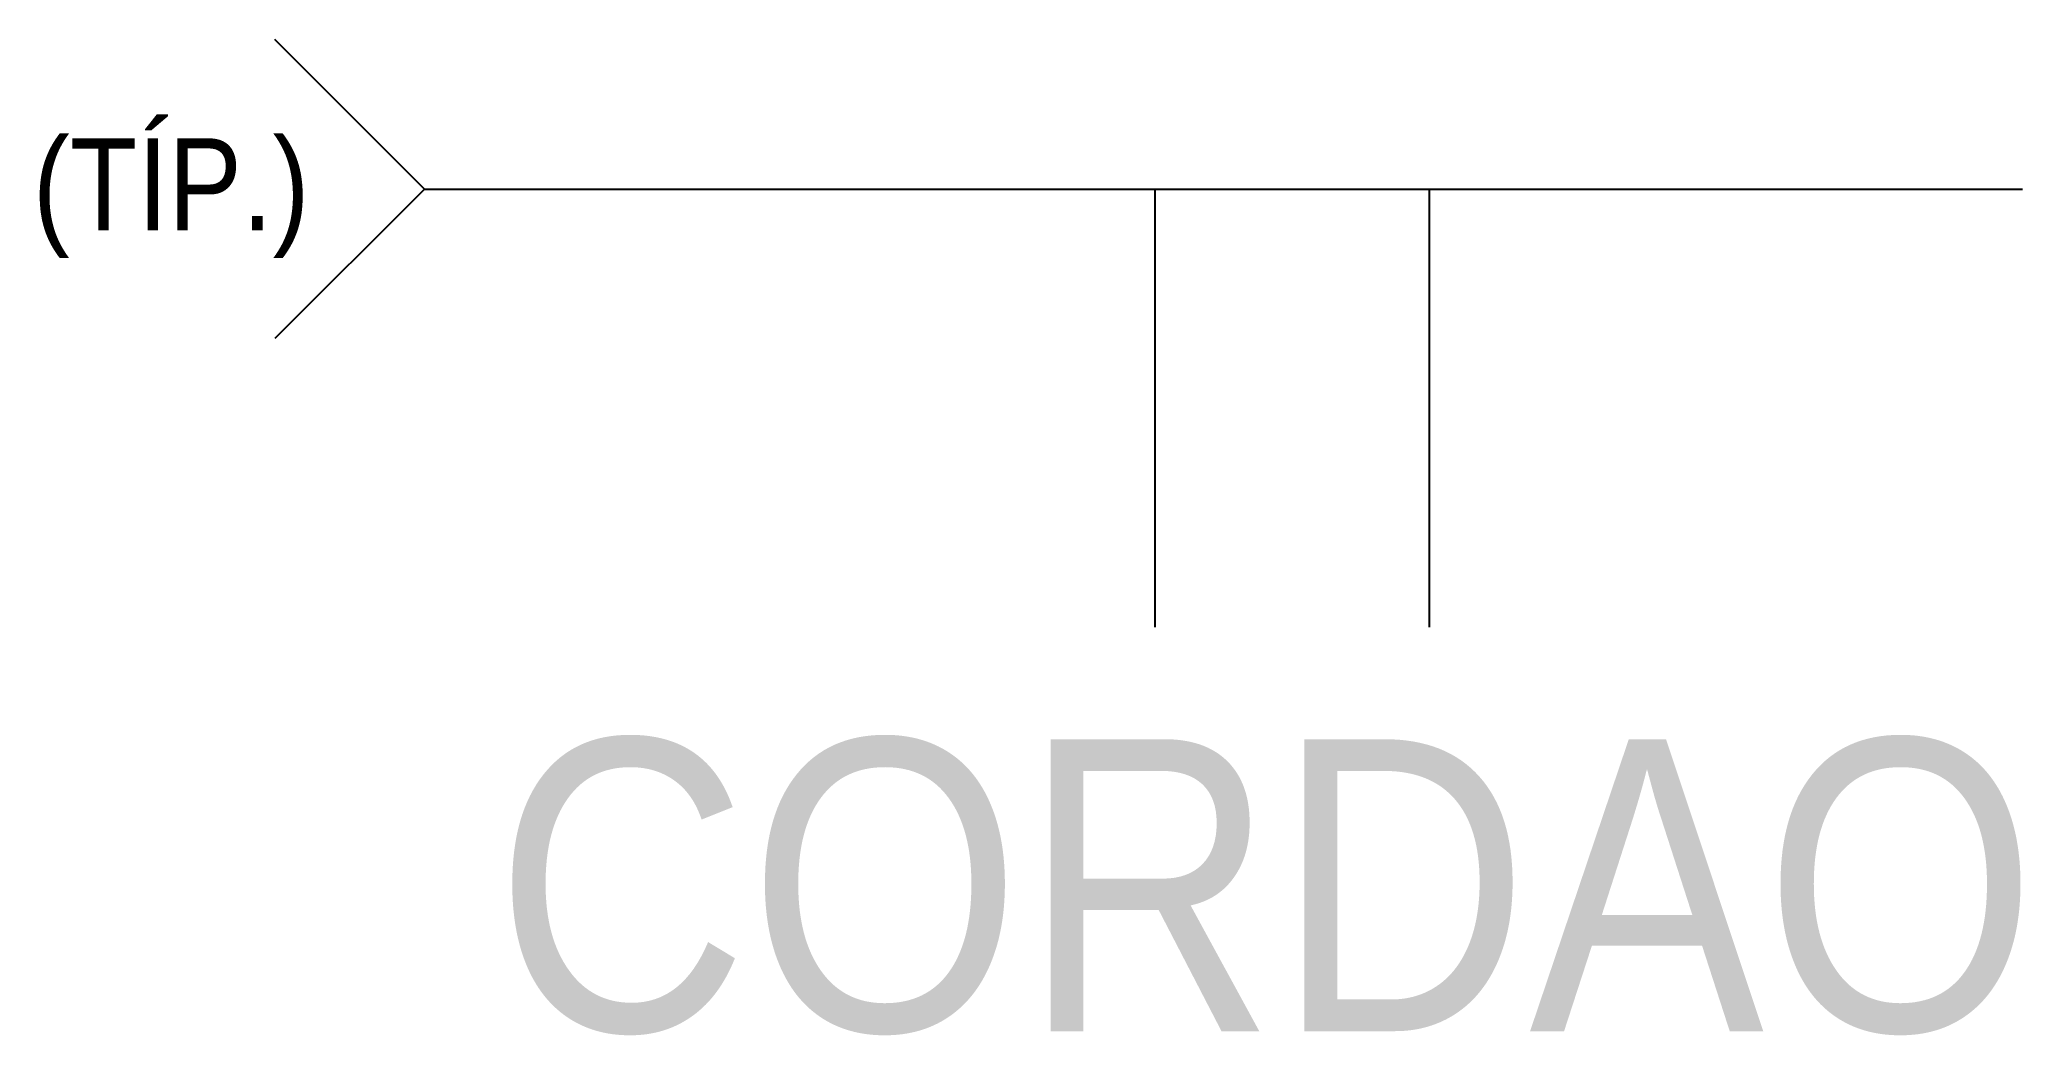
# Model space of a CAD drawing. Extents: x -13.6 to 0, y -5.8 to 1.
import ezdxf
from ezdxf.enums import TextEntityAlignment as Align

# ---------------------------------------------------------------- set-up
doc = ezdxf.new("R2010")
doc.units = 0
doc.header["$LTSCALE"] = 7
doc.header["$MEASUREMENT"] = 0
doc.layers.get('0').update_dxf_attribs({"linetype": 'CONTINUOUS'})
for name, color, linetype in [('COTAS', 11, 'CONTINUOUS'), ('EME-SOLDAS', 11, 'CONTINUOUS'), ('SOLDAS', 11, 'CONTINUOUS')]:
    doc.layers.add(name, color=color, linetype=linetype)
doc.styles.add('REGUA', font='IC-Romans.shx', dxfattribs={"width": 0.9})

# ---------------------------------------------------------------- blocks, each defined once
blk = doc.blocks.new('Tipico_direita')
at = {"color": 1}
blk.add_line((-9.42, 0), (0, 0), dxfattribs=at)
at = {"layer": 'SOLDAS', "color": 1, "linetype": 'Continuous'}
for q in [(-19.66, 10.24), (-19.66, 10.24), (-19.66, -10.24)]:
    blk.add_line((-9.42, 0), q, dxfattribs=at)
at = {"layer": 'COTAS', "color": 2, "insert": (-36.23, -4.72), "char_height": 6.299, "attachment_point": 7, "style": 'REGUA'}
blk.add_mtext('(TÍP.)', dxfattribs=at)
blk.add_mtext('(TÍP.)', dxfattribs=at)

msp = doc.modelspace()

# ---------------------------------------------------------------- linework, layer by layer
at = {"color": 1}
for p, q in [((-10, 0), (0, 0)), ((-5.939, -3), (-5.939, 0)), ((-4.061, 0), (-4.061, -3))]:
    msp.add_line(p, q, dxfattribs=at)

# ---------------------------------------------------------------- block references
at = {"xscale": 0.1, "yscale": 0.1, "zscale": 0.1}
msp.add_blockref('Tipico_direita', (-10, 0), dxfattribs=at)

# ---------------------------------------------------------------- texts
at = {"layer": 'EME-SOLDAS', "color": 2, "style": 'REGUA', "width": 0.9}
msp.add_attdef('CORDAO', text='', height=2, dxfattribs=at).set_placement((-5.18, -6.368), align=Align.BOTTOM_CENTER)

doc.saveas('drawing.dxf')
